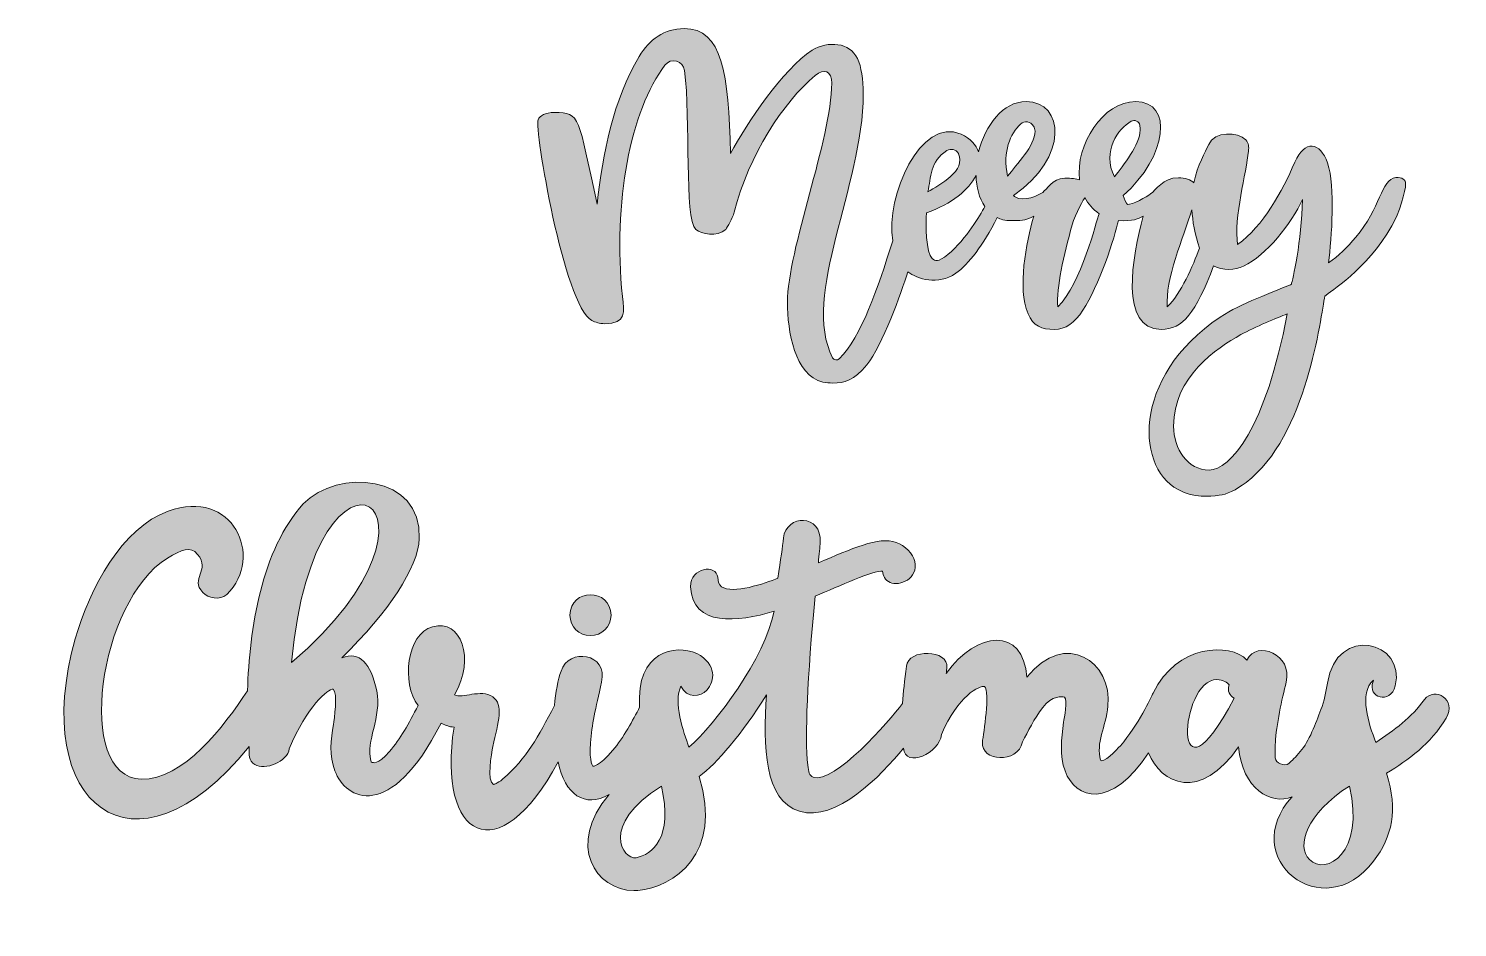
# Model space of a CAD drawing. Header units: inches. Extents: x -3 to 427, y 60 to 331.
import ezdxf

# ---------------------------------------------------------------- set-up
doc = ezdxf.new("R2010")
doc.units = ezdxf.units.IN
doc.header["$MEASUREMENT"] = 0
doc.layers.add('_U+0421_U+043B_U+043E_U+0439 1', color=7, linetype='Continuous')

msp = doc.modelspace()

# ---------------------------------------------------------------- hatches: boundary and pattern name
at = {"layer": '_U+0421_U+043B_U+043E_U+0439 1', "true_color": 0xc10000}
h = msp.add_hatch(color=12, dxfattribs=at)
h.dxf.hatch_style = 2
edge = h.paths.add_edge_path()
edge.add_spline(control_points=[(408.66, 285.97), (404.14, 285.47), (404.03, 276.73), (396.55, 268.01), (394.03, 264.97), (391.3, 262.37), (388.37, 260.24), (389.23, 267.98), (390.51, 283.03), (388.05, 290.42), (385.83, 296.72), (381.21, 297.45), (378.16, 290.59), (374.41, 281.82), (368.69, 271.48), (360.96, 265.77), (359.74, 273.96), (363.6, 287.61), (364.24, 293.91), (364.36, 295.28), (364.33, 296.28), (363.4, 297.39), (361.09, 299.85), (353.98, 300), (352.26, 295.9), (351.16, 293.67), (348.91, 289.87), (347.8, 284.41), (346.92, 285.25), (345.12, 285.91), (343.1, 285.91), (338.5, 285.91), (336.3, 282.24), (334.75, 281.05), (333.64, 280.18), (329.16, 277.74), (327.74, 277.89), (327.42, 278.26), (326.74, 279.51), (326.47, 280.53), (339.85, 292.41), (341.62, 308.87), (330.24, 308.87), (320.37, 308.87), (312.05, 295.93), (313.31, 285.3), (312.31, 285.68), (310.87, 285.81), (308.87, 285.76), (304.93, 285.67), (303.45, 282.39), (302.22, 281.5), (301.28, 280.81), (296.43, 278.41), (293.93, 280.14), (293.93, 280.14), (293.48, 280.46), (293.46, 280.53), (310.16, 292.09), (308.71, 308.87), (297.24, 308.87), (290.2, 308.87), (284.87, 301.71), (282.93, 293.69), (282.2, 295.85), (280.46, 297.73), (277.65, 299.04), (265.35, 304.41), (254.88, 280.35), (257.04, 266.88), (252.43, 252.45), (247.65, 238.13), (240.95, 231.37), (240.35, 230.77), (239.33, 230.92), (238.94, 231.67), (238.94, 231.68), (238.94, 231.69), (238.93, 231.69), (229.24, 250.5), (248.15, 283.38), (248.15, 311.13), (248.15, 315.73), (247.58, 319.22), (246.42, 321.82), (244.12, 326.79), (237.58, 327.22), (232.73, 324.33), (223.96, 318.66), (213.21, 302.46), (208.16, 293.19), (207.49, 317.46), (205.79, 330.87), (194.17, 330.87), (188.28, 330.87), (183.66, 327.63), (180.66, 322.47), (172.76, 309.35), (169.74, 293.24), (167.99, 278.01), (162.12, 304.4), (163.01, 305.61), (155.16, 305.61), (152.21, 305.61), (150.74, 304.55), (150.17, 303.41), (149.05, 301.2), (157.91, 247.43), (166.37, 242.94), (167.45, 242.35), (168.72, 242.02), (170.22, 241.96), (176.99, 241.96), (176.15, 245.44), (175.62, 250.13), (172.59, 278.4), (178.11, 306.35), (188.39, 319.85), (190.19, 322.21), (193.96, 321.18), (194.33, 318.24), (196.17, 303.74), (194.16, 273.49), (197.74, 270.38), (199.39, 268.92), (204.05, 268.07), (206.74, 270.31), (207.3, 271.17), (208.68, 273.43), (209.28, 275.6), (213.77, 292.87), (223.96, 308.55), (233.66, 316.72), (236.46, 319.08), (238.66, 318.06), (238.65, 314.4), (238.62, 297.63), (225.32, 264.27), (225.32, 248.38), (225.32, 239.7), (227.48, 226.43), (235.94, 224.34), (236.86, 224.13), (238.03, 224.08), (238.98, 224.08), (242.51, 224.08), (245.31, 224.77), (249.19, 229.52), (253.96, 235.38), (259.61, 251.27), (261.56, 257.59), (264.49, 255.42), (270.67, 253.42), (276.03, 257.14), (280.03, 259.95), (284.13, 265.45), (288.54, 273.91), (289.54, 273.43), (290.52, 273.01), (293.12, 273.01), (296.72, 273.01), (297.32, 273.25), (299.51, 274.34), (297.26, 266.22), (294.52, 252.75), (297.82, 244.97), (299.41, 241.25), (301.87, 240.22), (305.71, 240.22), (309.05, 240.22), (311.96, 242.19), (314.34, 246.02), (319.1, 253.09), (324.06, 268.25), (325.02, 273.05), (329.62, 272.77), (330.89, 273.53), (332.51, 274.34), (329.16, 262.23), (325.32, 240.22), (337.92, 240.22), (344.5, 240.22), (348.34, 245.16), (353.74, 259.41), (356.47, 257.9), (360.21, 258.05), (362.74, 259.26), (369.52, 262.5), (377.23, 272.13), (380.49, 279.35), (380.35, 266.9), (377.42, 254.82), (377.15, 253.82), (376.15, 253.35), (364.57, 248.99), (358.28, 245.54), (329.55, 228.34), (329.54, 199.17), (343.01, 191.97), (348.08, 189.28), (352.34, 189.92), (355.42, 190.25), (357.71, 190.5), (360.36, 191.77), (363.51, 194.13), (381.88, 208.06), (386.02, 244.11), (387.22, 250.28), (388.71, 251.65), (399.59, 257.89), (407.47, 271.41), (409.66, 275.16), (411.58, 281.95), (411.58, 284.14), (411.58, 285.25), (410.66, 286.16), (408.66, 285.97)], knot_values=[0, 0, 0, 0, 1, 1, 1, 2, 2, 2, 3, 3, 3, 4, 4, 4, 5, 5, 5, 6, 6, 6, 7, 7, 7, 8, 8, 8, 9, 9, 9, 10, 10, 10, 11, 11, 11, 12, 12, 12, 13, 13, 13, 14, 14, 14, 15, 15, 15, 16, 16, 16, 17, 17, 17, 18, 18, 18, 19, 19, 19, 20, 20, 20, 21, 21, 21, 22, 22, 22, 23, 23, 23, 24, 24, 24, 25, 25, 25, 26, 26, 26, 27, 27, 27, 28, 28, 28, 29, 29, 29, 30, 30, 30, 31, 31, 31, 32, 32, 32, 33, 33, 33, 34, 34, 34, 35, 35, 35, 36, 36, 36, 37, 37, 37, 38, 38, 38, 39, 39, 39, 40, 40, 40, 41, 41, 41, 42, 42, 42, 43, 43, 43, 44, 44, 44, 45, 45, 45, 46, 46, 46, 47, 47, 47, 48, 48, 48, 49, 49, 49, 50, 50, 50, 51, 51, 51, 52, 52, 52, 53, 53, 53, 54, 54, 54, 55, 55, 55, 56, 56, 56, 57, 57, 57, 58, 58, 58, 59, 59, 59, 60, 60, 60, 61, 61, 61, 62, 62, 62, 63, 63, 63, 64, 64, 64, 65, 65, 65, 66, 66, 66, 67, 67, 67, 68, 68, 68, 69, 69, 69, 70, 70, 70, 71, 71, 71, 72, 72, 72, 72], degree=3, periodic=1)
edge = h.paths.add_edge_path()
edge.add_spline(control_points=[(273.35, 294.1), (274.54, 294.85), (276.19, 294.47), (276.81, 293.21), (276.82, 293.2), (276.82, 293.19), (276.83, 293.18), (279.28, 288.02), (271.23, 283.86), (267.6, 281.69), (268.63, 286.06), (268.2, 290.83), (273.35, 294.1)], knot_values=[0, 0, 0, 0, 1, 1, 1, 2, 2, 2, 3, 3, 3, 4, 4, 4, 4], degree=3, periodic=1)
edge = h.paths.add_edge_path()
edge.add_spline(control_points=[(273.64, 262.79), (270.6, 260.32), (269.93, 260.85), (268.93, 261.6), (267.03, 263.02), (266.93, 272.38), (267.25, 275.35), (274.9, 278.07), (279.97, 282.32), (282.14, 286.59), (282.23, 283.1), (283.06, 279.8), (284.79, 277.22), (283.21, 274.46), (279.49, 267.74), (273.64, 262.79)], knot_values=[0, 0, 0, 0, 1, 1, 1, 2, 2, 2, 3, 3, 3, 4, 4, 4, 5, 5, 5, 5], degree=3, periodic=1)
edge = h.paths.add_edge_path()
edge.add_spline(control_points=[(291.66, 286.43), (290.03, 293.9), (292.51, 299.19), (295.55, 302.11), (296.71, 303.23), (298.65, 302.93), (299.42, 301.51), (299.71, 300.99), (299.91, 300.45), (299.91, 299.97), (299.91, 295.49), (294.32, 290.01), (291.66, 286.43)], knot_values=[0, 0, 0, 0, 1, 1, 1, 2, 2, 2, 3, 3, 3, 4, 4, 4, 4], degree=3, periodic=1)
edge = h.paths.add_edge_path()
edge.add_spline(control_points=[(306.77, 247), (306.26, 252.79), (308.58, 262.48), (311.08, 271.76), (311.99, 275.04), (314.94, 279.94), (314.94, 279.94), (315.91, 278.09), (317.31, 276.43), (319.22, 275.1), (318.4, 272.98), (313.89, 254.05), (306.77, 247)], knot_values=[0, 0, 0, 0, 1, 1, 1, 2, 2, 2, 3, 3, 3, 4, 4, 4, 4], degree=3, periodic=1)
edge = h.paths.add_edge_path()
edge.add_spline(control_points=[(323.85, 286.16), (320, 294.07), (324.98, 300.67), (328.87, 302.94), (329.93, 303.56), (331.31, 302.92), (331.48, 301.7), (331.54, 301.27), (331.57, 300.79), (331.57, 300.28), (331.57, 295.8), (326.52, 289.74), (323.85, 286.16)], knot_values=[0, 0, 0, 0, 1, 1, 1, 2, 2, 2, 3, 3, 3, 4, 4, 4, 4], degree=3, periodic=1)
edge = h.paths.add_edge_path()
edge.add_spline(control_points=[(339.78, 247), (339.05, 255.32), (344.6, 267.87), (347.2, 276.24), (347.36, 272.83), (348.04, 269), (349.52, 264.74), (347.48, 259.35), (343.89, 251.08), (339.78, 247)], knot_values=[0, 0, 0, 0, 1, 1, 1, 2, 2, 2, 3, 3, 3, 3], degree=3, periodic=1)
edge = h.paths.add_edge_path()
edge.add_spline(control_points=[(352.41, 197.84), (345.81, 197.84), (341.73, 204.26), (341.66, 211.03), (341.66, 225.96), (354.57, 234.58), (361.94, 238.65), (366.22, 241.01), (372.77, 243.62), (375.91, 244.93), (369.52, 210.55), (358.62, 197.84), (352.41, 197.84)], knot_values=[0, 0, 0, 0, 1, 1, 1, 2, 2, 2, 3, 3, 3, 4, 4, 4, 4], degree=3, periodic=1)
at = {"layer": '_U+0421_U+043B_U+043E_U+0439 1', "true_color": 0x003a1e}
h = msp.add_hatch(color=118, dxfattribs=at)
h.dxf.hatch_style = 2
edge = h.paths.add_edge_path()
edge.add_spline(control_points=[(159.79, 154.08), (159.79, 162.38), (172.16, 162.32), (172.16, 154.08), (172.16, 150.7), (169.36, 147.96), (165.91, 147.96), (162.54, 147.96), (159.79, 150.7), (159.79, 154.08)], knot_values=[0, 0, 0, 0, 1, 1, 1, 2, 2, 2, 3, 3, 3, 3], degree=3, periodic=1)
edge = h.paths.add_edge_path()
edge.add_spline(control_points=[(423.75, 123.1), (419.1, 115.32), (412.49, 110.54), (405.8, 106.48), (409.35, 95.25), (407.55, 87.47), (401.94, 80.04), (386.81, 60.05), (360.55, 80.92), (377.37, 99.42), (370.99, 96.75), (362.33, 101.72), (361.27, 114.45), (349.77, 97.77), (337.71, 103.21), (334.15, 112.68), (322.71, 95.31), (312.08, 98.72), (308.97, 107.18), (307.22, 111.72), (307.89, 116.88), (308.53, 121.87), (308.71, 123.2), (309.82, 128.56), (308.79, 129.42), (308.1, 129.58), (305.15, 130.14), (302.23, 126.31), (299.7, 122.97), (297.67, 119.04), (296.18, 115.93), (294.67, 109.24), (283.55, 110.01), (284.05, 115.9), (284.38, 118.55), (286.49, 130.89), (284.71, 132.67), (283.28, 132.9), (276.64, 129.99), (271.71, 118.17), (271.11, 112.49), (260.85, 107.8), (260.28, 114.08), (253.5, 105.67), (239.95, 91.7), (228.96, 95.04), (218.18, 98.32), (218.02, 114.61), (218.98, 130.11), (211.64, 118.37), (204.04, 109.41), (198.7, 105.52), (206.1, 82.23), (190.89, 72.08), (180.27, 71.21), (179.86, 71.17), (179.46, 71.16), (179.06, 71.16), (167.58, 71.16), (158.56, 84.89), (171.61, 100.13), (164.23, 95.9), (158.2, 100.01), (156.27, 109.96), (138.19, 76.37), (119.63, 86.9), (124.86, 120.41), (123.25, 120.45), (122.7, 120.88), (120.95, 121.57), (105.64, 91.45), (92.13, 98.58), (88.98, 107.18), (87.11, 111.9), (87.82, 116.63), (88.5, 121.21), (88.72, 122.66), (89.94, 130.65), (88.45, 131.84), (87.01, 132.02), (80.42, 126.58), (75.23, 113.82), (74.73, 110.06), (67.87, 107.23), (64.83, 109.09), (62.88, 110.27), (63.15, 112.15), (63.1, 114.53), (28.35, 71.4), (-3.33, 97.56), (10.73, 146.96), (15.09, 162.27), (24.75, 180.41), (38.76, 185.51), (58.07, 192.54), (67.88, 171.92), (56.42, 160.32), (54.2, 158.57), (50.79, 159.23), (49.17, 160.95), (45.15, 165.21), (51.61, 167.55), (47.58, 172.45), (45.41, 175.09), (42.89, 173.92), (38.5, 171.29), (17.67, 158.54), (10.42, 105.34), (30.58, 104.68), (43.31, 104.32), (55.59, 120.81), (62.65, 131.36), (63.09, 149.67), (66.94, 174.13), (79.45, 187.63), (89.62, 198.41), (115.24, 196.63), (114.39, 177.21), (113.98, 168.36), (105.26, 155.35), (91.05, 141.23), (96.39, 143.49), (99.85, 139.54), (101.55, 131.38), (103.2, 123.26), (98.11, 116.16), (99.79, 110.3), (99.88, 109.96), (99.97, 109.85), (99.99, 109.83), (100.59, 109.77), (101.67, 108.7), (105.44, 113.08), (108.66, 116.82), (111.25, 121.46), (114.02, 126.88), (108.9, 133.56), (110.58, 148.52), (118.36, 150.64), (127.06, 153.04), (131.31, 141.16), (125.04, 130.17), (127.29, 128.81), (132.89, 132.04), (136.52, 129.52), (139.9, 127.19), (138.28, 121.99), (136.57, 114.6), (136.05, 112.36), (134.77, 104.18), (136.68, 103.17), (136.84, 103.11), (137.76, 103.24), (139.55, 104.77), (146.85, 111.16), (150.12, 117.38), (155.13, 126.89), (155.49, 130.83), (156.13, 134.74), (157.09, 137.25), (159.24, 144.5), (171.48, 142.61), (169.28, 133.98), (167.5, 125.83), (166.29, 121.13), (166.02, 115.62), (165.52, 109.61), (166.74, 108.61), (166.75, 108.6), (166.75, 108.6), (168.44, 108.41), (172.71, 113.42), (175.82, 117.02), (178.86, 122.71), (180.76, 126.4), (179.68, 143.37), (191.47, 145.46), (198, 142.61), (204.14, 139.27), (203.48, 134.24), (200.99, 131.51), (199.28, 129.63), (194.88, 128.85), (193.24, 132.73), (193.24, 132.74), (193.23, 132.76), (193.22, 132.78), (190.9, 128), (193.96, 118.9), (195.65, 114.34), (203.56, 121.28), (218.64, 141.24), (221.29, 155.29), (210.23, 152.02), (196.77, 150.5), (196.09, 162.71), (196.09, 168.54), (203.96, 169.59), (204.33, 165.53), (204.4, 164.39), (204.54, 163.39), (205.47, 162.71), (208.79, 160.28), (218.62, 163.78), (222.46, 165.23), (223.25, 171.06), (223.86, 174.63), (224.1, 177.4), (225, 184.59), (235.75, 184.7), (235.17, 176.05), (235.1, 174.87), (234.85, 172.25), (234.63, 169.94), (244.49, 173.99), (252.83, 178.02), (258.12, 176.01), (260.64, 175.17), (263.19, 172.53), (263.7, 170.35), (264.86, 165.08), (259.02, 162.73), (256.25, 163.97), (254.8, 164.62), (253.98, 166.12), (254, 167.36), (251.38, 167.73), (240.91, 162.86), (233.64, 159.86), (231.37, 135.27), (230.46, 117.65), (231.46, 108.9), (231.68, 106.97), (231.82, 105.79), (233.09, 105.34), (239.38, 103.11), (255.95, 122.15), (259.96, 127.49), (260.21, 130.94), (260.6, 134.4), (261.18, 138.76), (261.67, 144.07), (273.95, 143.89), (273.38, 138.26), (273.16, 136.51), (273.27, 137.43), (273.16, 136.51), (282.36, 149.64), (296.33, 150.62), (297.49, 135.45), (308.96, 150.03), (323.43, 139.88), (321.84, 126.75), (321.3, 120.35), (318.13, 115.61), (319.69, 110.49), (320.17, 109.07), (324.63, 113.66), (325.62, 114.8), (331.15, 121.19), (334.83, 129.2), (335.51, 130.64), (342.54, 145.34), (358.71, 145.97), (363.77, 140.61), (366.72, 146.86), (377.68, 142.15), (375.59, 133.98), (374.3, 128.82), (372.6, 120.94), (372.33, 115.62), (372.28, 114.95), (372.19, 112.94), (372.3, 111.17), (372.39, 109.56), (375.14, 108.39), (376.36, 109.45), (377.25, 110.22), (378.41, 111.36), (379.85, 113.04), (382.5, 116.1), (384.49, 121.55), (386.06, 125.66), (387.03, 128.23), (387.62, 130.91), (388.03, 133.63), (390.7, 151.48), (411.89, 146.22), (408.44, 132.83), (407.09, 127.14), (399.86, 129.21), (401.77, 134.1), (401.82, 134.26), (401.85, 134.4), (401.86, 134.51), (397.38, 130.52), (400.48, 121.39), (402.56, 115.78), (408.15, 119.43), (413.38, 123.32), (417.25, 128.74), (420.3, 132.66), (427.19, 128.85), (423.75, 123.1)], knot_values=[0, 0, 0, 0, 1, 1, 1, 2, 2, 2, 3, 3, 3, 4, 4, 4, 5, 5, 5, 6, 6, 6, 7, 7, 7, 8, 8, 8, 9, 9, 9, 10, 10, 10, 11, 11, 11, 12, 12, 12, 13, 13, 13, 14, 14, 14, 15, 15, 15, 16, 16, 16, 17, 17, 17, 18, 18, 18, 19, 19, 19, 20, 20, 20, 21, 21, 21, 22, 22, 22, 23, 23, 23, 24, 24, 24, 25, 25, 25, 26, 26, 26, 27, 27, 27, 28, 28, 28, 29, 29, 29, 30, 30, 30, 31, 31, 31, 32, 32, 32, 33, 33, 33, 34, 34, 34, 35, 35, 35, 36, 36, 36, 37, 37, 37, 38, 38, 38, 39, 39, 39, 40, 40, 40, 41, 41, 41, 42, 42, 42, 43, 43, 43, 44, 44, 44, 45, 45, 45, 46, 46, 46, 47, 47, 47, 48, 48, 48, 49, 49, 49, 50, 50, 50, 51, 51, 51, 52, 52, 52, 53, 53, 53, 54, 54, 54, 55, 55, 55, 56, 56, 56, 57, 57, 57, 58, 58, 58, 59, 59, 59, 60, 60, 60, 61, 61, 61, 62, 62, 62, 63, 63, 63, 64, 64, 64, 65, 65, 65, 66, 66, 66, 67, 67, 67, 68, 68, 68, 69, 69, 69, 70, 70, 70, 71, 71, 71, 72, 72, 72, 73, 73, 73, 74, 74, 74, 75, 75, 75, 76, 76, 76, 77, 77, 77, 78, 78, 78, 79, 79, 79, 80, 80, 80, 81, 81, 81, 82, 82, 82, 83, 83, 83, 84, 84, 84, 85, 85, 85, 86, 86, 86, 87, 87, 87, 88, 88, 88, 89, 89, 89, 90, 90, 90, 91, 91, 91, 92, 92, 92, 93, 93, 93, 94, 94, 94, 95, 95, 95, 96, 96, 96, 97, 97, 97, 98, 98, 98, 99, 99, 99, 100, 100, 100, 101, 101, 101, 101], degree=3, periodic=1)
edge = h.paths.add_edge_path()
edge.add_spline(control_points=[(75.89, 139.82), (131.38, 187.29), (82.95, 217.38), (75.89, 139.82), (75.89, 139.82), (75.89, 139.82), (75.89, 139.82)], knot_values=[0, 0, 0, 0, 1, 1, 1, 2, 2, 2, 2], degree=3, periodic=1)
edge = h.paths.add_edge_path()
edge.add_spline(control_points=[(187.32, 102.64), (168.48, 90.69), (175.86, 80.38), (179.7, 81.06), (184.5, 81.9), (191.05, 87.04), (187.32, 102.64)], knot_values=[0, 0, 0, 0, 1, 1, 1, 2, 2, 2, 2], degree=3, periodic=1)
edge = h.paths.add_edge_path()
edge.add_spline(control_points=[(359.93, 129.09), (358.53, 129.8), (357.79, 131.38), (358.42, 133.13), (357.98, 133.74), (356.53, 134.73), (354.7, 134.73), (343.27, 134.73), (340.9, 92.89), (359.93, 129.09)], knot_values=[0, 0, 0, 0, 1, 1, 1, 2, 2, 2, 3, 3, 3, 3], degree=3, periodic=1)
edge = h.paths.add_edge_path()
edge.add_spline(control_points=[(394.66, 102.64), (381.42, 94.24), (378.67, 84.45), (382.57, 80.56), (387.58, 75.38), (399.45, 82.56), (394.66, 102.64)], knot_values=[0, 0, 0, 0, 1, 1, 1, 2, 2, 2, 2], degree=3, periodic=1)

# ---------------------------------------------------------------- linework, layer by layer
at = {"layer": '_U+0421_U+043B_U+043E_U+0439 1', "lineweight": 0}
for points, knots in [([(408.66, 285.97), (404.14, 285.47), (404.03, 276.73), (396.55, 268.01), (394.03, 264.97), (391.3, 262.37), (388.37, 260.24), (389.23, 267.98), (390.51, 283.03), (388.05, 290.42), (385.83, 296.72), (381.21, 297.45), (378.16, 290.59), (374.41, 281.82), (368.69, 271.48), (360.96, 265.77), (359.74, 273.96), (363.6, 287.61), (364.24, 293.91), (364.36, 295.28), (364.33, 296.28), (363.4, 297.39), (361.09, 299.85), (353.98, 300), (352.26, 295.9), (351.16, 293.67), (348.91, 289.87), (347.8, 284.41), (346.92, 285.25), (345.12, 285.91), (343.1, 285.91), (338.5, 285.91), (336.3, 282.24), (334.75, 281.05), (333.64, 280.18), (329.16, 277.74), (327.74, 277.89), (327.42, 278.26), (326.74, 279.51), (326.47, 280.53), (339.85, 292.41), (341.62, 308.87), (330.24, 308.87), (320.37, 308.87), (312.05, 295.93), (313.31, 285.3), (312.31, 285.68), (310.87, 285.81), (308.87, 285.76), (304.93, 285.67), (303.45, 282.39), (302.22, 281.5), (301.28, 280.81), (296.43, 278.41), (293.93, 280.14), (293.93, 280.14), (293.48, 280.46), (293.46, 280.53), (310.16, 292.09), (308.71, 308.87), (297.24, 308.87), (290.2, 308.87), (284.87, 301.71), (282.93, 293.69), (282.2, 295.85), (280.46, 297.73), (277.65, 299.04), (265.35, 304.41), (254.88, 280.35), (257.04, 266.88), (252.43, 252.45), (247.65, 238.13), (240.95, 231.37), (240.35, 230.77), (239.33, 230.92), (238.94, 231.67), (238.94, 231.68), (238.94, 231.69), (238.93, 231.69), (229.24, 250.5), (248.15, 283.38), (248.15, 311.13), (248.15, 315.73), (247.58, 319.22), (246.42, 321.82), (244.12, 326.79), (237.58, 327.22), (232.73, 324.33), (223.96, 318.66), (213.21, 302.46), (208.16, 293.19), (207.49, 317.46), (205.79, 330.87), (194.17, 330.87), (188.28, 330.87), (183.66, 327.63), (180.66, 322.47), (172.76, 309.35), (169.74, 293.24), (167.99, 278.01), (162.12, 304.4), (163.01, 305.61), (155.16, 305.61), (152.21, 305.61), (150.74, 304.55), (150.17, 303.41), (149.05, 301.2), (157.91, 247.43), (166.37, 242.94), (167.45, 242.35), (168.72, 242.02), (170.22, 241.96), (176.99, 241.96), (176.15, 245.44), (175.62, 250.13), (172.59, 278.4), (178.11, 306.35), (188.39, 319.85), (190.19, 322.21), (193.96, 321.18), (194.33, 318.24), (196.17, 303.74), (194.16, 273.49), (197.74, 270.38), (199.39, 268.92), (204.05, 268.07), (206.74, 270.31), (207.3, 271.17), (208.68, 273.43), (209.28, 275.6), (213.77, 292.87), (223.96, 308.55), (233.66, 316.72), (236.46, 319.08), (238.66, 318.06), (238.65, 314.4), (238.62, 297.63), (225.32, 264.27), (225.32, 248.38), (225.32, 239.7), (227.48, 226.43), (235.94, 224.34), (236.86, 224.13), (238.03, 224.08), (238.98, 224.08), (242.51, 224.08), (245.31, 224.77), (249.19, 229.52), (253.96, 235.38), (259.61, 251.27), (261.56, 257.59), (264.49, 255.42), (270.67, 253.42), (276.03, 257.14), (280.03, 259.95), (284.13, 265.45), (288.54, 273.91), (289.54, 273.43), (290.52, 273.01), (293.12, 273.01), (296.72, 273.01), (297.32, 273.25), (299.51, 274.34), (297.26, 266.22), (294.52, 252.75), (297.82, 244.97), (299.41, 241.25), (301.87, 240.22), (305.71, 240.22), (309.05, 240.22), (311.96, 242.19), (314.34, 246.02), (319.1, 253.09), (324.06, 268.25), (325.02, 273.05), (329.62, 272.77), (330.89, 273.53), (332.51, 274.34), (329.16, 262.23), (325.32, 240.22), (337.92, 240.22), (344.5, 240.22), (348.34, 245.16), (353.74, 259.41), (356.47, 257.9), (360.21, 258.05), (362.74, 259.26), (369.52, 262.5), (377.23, 272.13), (380.49, 279.35), (380.35, 266.9), (377.42, 254.82), (377.15, 253.82), (376.15, 253.35), (364.57, 248.99), (358.28, 245.54), (329.55, 228.34), (329.54, 199.17), (343.01, 191.97), (348.08, 189.28), (352.34, 189.92), (355.42, 190.25), (357.71, 190.5), (360.36, 191.77), (363.51, 194.13), (381.88, 208.06), (386.02, 244.11), (387.22, 250.28), (388.71, 251.65), (399.59, 257.89), (407.47, 271.41), (409.66, 275.16), (411.58, 281.95), (411.58, 284.14), (411.58, 285.25), (410.66, 286.16), (408.66, 285.97)], [0, 0, 0, 0, 1, 1, 1, 2, 2, 2, 3, 3, 3, 4, 4, 4, 5, 5, 5, 6, 6, 6, 7, 7, 7, 8, 8, 8, 9, 9, 9, 10, 10, 10, 11, 11, 11, 12, 12, 12, 13, 13, 13, 14, 14, 14, 15, 15, 15, 16, 16, 16, 17, 17, 17, 18, 18, 18, 19, 19, 19, 20, 20, 20, 21, 21, 21, 22, 22, 22, 23, 23, 23, 24, 24, 24, 25, 25, 25, 26, 26, 26, 27, 27, 27, 28, 28, 28, 29, 29, 29, 30, 30, 30, 31, 31, 31, 32, 32, 32, 33, 33, 33, 34, 34, 34, 35, 35, 35, 36, 36, 36, 37, 37, 37, 38, 38, 38, 39, 39, 39, 40, 40, 40, 41, 41, 41, 42, 42, 42, 43, 43, 43, 44, 44, 44, 45, 45, 45, 46, 46, 46, 47, 47, 47, 48, 48, 48, 49, 49, 49, 50, 50, 50, 51, 51, 51, 52, 52, 52, 53, 53, 53, 54, 54, 54, 55, 55, 55, 56, 56, 56, 57, 57, 57, 58, 58, 58, 59, 59, 59, 60, 60, 60, 61, 61, 61, 62, 62, 62, 63, 63, 63, 64, 64, 64, 65, 65, 65, 66, 66, 66, 67, 67, 67, 68, 68, 68, 69, 69, 69, 70, 70, 70, 71, 71, 71, 72, 72, 72, 72]), ([(291.66, 286.43), (290.03, 293.9), (292.51, 299.19), (295.55, 302.11), (296.71, 303.23), (298.65, 302.93), (299.42, 301.51), (299.71, 300.99), (299.91, 300.45), (299.91, 299.97), (299.91, 295.49), (294.32, 290.01), (291.66, 286.43)], [0, 0, 0, 0, 1, 1, 1, 2, 2, 2, 3, 3, 3, 4, 4, 4, 4]), ([(323.85, 286.16), (320, 294.07), (324.98, 300.67), (328.87, 302.94), (329.93, 303.56), (331.31, 302.92), (331.48, 301.7), (331.54, 301.27), (331.57, 300.79), (331.57, 300.28), (331.57, 295.8), (326.52, 289.74), (323.85, 286.16)], [0, 0, 0, 0, 1, 1, 1, 2, 2, 2, 3, 3, 3, 4, 4, 4, 4]), ([(273.35, 294.1), (274.54, 294.85), (276.19, 294.47), (276.81, 293.21), (276.82, 293.2), (276.82, 293.19), (276.83, 293.18), (279.28, 288.02), (271.23, 283.86), (267.6, 281.69), (268.63, 286.06), (268.2, 290.83), (273.35, 294.1)], [0, 0, 0, 0, 1, 1, 1, 2, 2, 2, 3, 3, 3, 4, 4, 4, 4]), ([(273.64, 262.79), (270.6, 260.32), (269.93, 260.85), (268.93, 261.6), (267.03, 263.02), (266.93, 272.38), (267.25, 275.35), (274.9, 278.07), (279.97, 282.32), (282.14, 286.59), (282.23, 283.1), (283.06, 279.8), (284.79, 277.22), (283.21, 274.46), (279.49, 267.74), (273.64, 262.79)], [0, 0, 0, 0, 1, 1, 1, 2, 2, 2, 3, 3, 3, 4, 4, 4, 5, 5, 5, 5]), ([(306.77, 247), (306.26, 252.79), (308.58, 262.48), (311.08, 271.76), (311.99, 275.04), (314.94, 279.94), (314.94, 279.94), (315.91, 278.09), (317.31, 276.43), (319.22, 275.1), (318.4, 272.98), (313.89, 254.05), (306.77, 247)], [0, 0, 0, 0, 1, 1, 1, 2, 2, 2, 3, 3, 3, 4, 4, 4, 4]), ([(339.78, 247), (339.05, 255.32), (344.6, 267.87), (347.2, 276.24), (347.36, 272.83), (348.04, 269), (349.52, 264.74), (347.48, 259.35), (343.89, 251.08), (339.78, 247)], [0, 0, 0, 0, 1, 1, 1, 2, 2, 2, 3, 3, 3, 3]), ([(352.41, 197.84), (345.81, 197.84), (341.73, 204.26), (341.66, 211.03), (341.66, 225.96), (354.57, 234.58), (361.94, 238.65), (366.22, 241.01), (372.77, 243.62), (375.91, 244.93), (369.52, 210.55), (358.62, 197.84), (352.41, 197.84)], [0, 0, 0, 0, 1, 1, 1, 2, 2, 2, 3, 3, 3, 4, 4, 4, 4]), ([(75.89, 139.82), (131.38, 187.29), (82.95, 217.38), (75.89, 139.82), (75.89, 139.82), (75.89, 139.82), (75.89, 139.82)], [0, 0, 0, 0, 1, 1, 1, 2, 2, 2, 2]), ([(423.75, 123.1), (419.1, 115.32), (412.49, 110.54), (405.8, 106.48), (409.35, 95.25), (407.55, 87.47), (401.94, 80.04), (386.81, 60.05), (360.55, 80.92), (377.37, 99.42), (370.99, 96.75), (362.33, 101.72), (361.27, 114.45), (349.77, 97.77), (337.71, 103.21), (334.15, 112.68), (322.71, 95.31), (312.08, 98.72), (308.97, 107.18), (307.22, 111.72), (307.89, 116.88), (308.53, 121.87), (308.71, 123.2), (309.82, 128.56), (308.79, 129.42), (308.1, 129.58), (305.15, 130.14), (302.23, 126.31), (299.7, 122.97), (297.67, 119.04), (296.18, 115.93), (294.67, 109.24), (283.55, 110.01), (284.05, 115.9), (284.38, 118.55), (286.49, 130.89), (284.71, 132.67), (283.28, 132.9), (276.64, 129.99), (271.71, 118.17), (271.11, 112.49), (260.85, 107.8), (260.28, 114.08), (253.5, 105.67), (239.95, 91.7), (228.96, 95.04), (218.18, 98.32), (218.02, 114.61), (218.98, 130.11), (211.64, 118.37), (204.04, 109.41), (198.7, 105.52), (206.1, 82.23), (190.89, 72.08), (180.27, 71.21), (179.86, 71.17), (179.46, 71.16), (179.06, 71.16), (167.58, 71.16), (158.56, 84.89), (171.61, 100.13), (164.23, 95.9), (158.2, 100.01), (156.27, 109.96), (138.19, 76.37), (119.63, 86.9), (124.86, 120.41), (123.25, 120.45), (122.7, 120.88), (120.95, 121.57), (105.64, 91.45), (92.13, 98.58), (88.98, 107.18), (87.11, 111.9), (87.82, 116.63), (88.5, 121.21), (88.72, 122.66), (89.94, 130.65), (88.45, 131.84), (87.01, 132.02), (80.42, 126.58), (75.23, 113.82), (74.73, 110.06), (67.87, 107.23), (64.83, 109.09), (62.88, 110.27), (63.15, 112.15), (63.1, 114.53), (28.35, 71.4), (-3.33, 97.56), (10.73, 146.96), (15.09, 162.27), (24.75, 180.41), (38.76, 185.51), (58.07, 192.54), (67.88, 171.92), (56.42, 160.32), (54.2, 158.57), (50.79, 159.23), (49.17, 160.95), (45.15, 165.21), (51.61, 167.55), (47.58, 172.45), (45.41, 175.09), (42.89, 173.92), (38.5, 171.29), (17.67, 158.54), (10.42, 105.34), (30.58, 104.68), (43.31, 104.32), (55.59, 120.81), (62.65, 131.36), (63.09, 149.67), (66.94, 174.13), (79.45, 187.63), (89.62, 198.41), (115.24, 196.63), (114.39, 177.21), (113.98, 168.36), (105.26, 155.35), (91.05, 141.23), (96.39, 143.49), (99.85, 139.54), (101.55, 131.38), (103.2, 123.26), (98.11, 116.16), (99.79, 110.3), (99.88, 109.96), (99.97, 109.85), (99.99, 109.83), (100.59, 109.77), (101.67, 108.7), (105.44, 113.08), (108.66, 116.82), (111.25, 121.46), (114.02, 126.88), (108.9, 133.56), (110.58, 148.52), (118.36, 150.64), (127.06, 153.04), (131.31, 141.16), (125.04, 130.17), (127.29, 128.81), (132.89, 132.04), (136.52, 129.52), (139.9, 127.19), (138.28, 121.99), (136.57, 114.6), (136.05, 112.36), (134.77, 104.18), (136.68, 103.17), (136.84, 103.11), (137.76, 103.24), (139.55, 104.77), (146.85, 111.16), (150.12, 117.38), (155.13, 126.89), (155.49, 130.83), (156.13, 134.74), (157.09, 137.25), (159.24, 144.5), (171.48, 142.61), (169.28, 133.98), (167.5, 125.83), (166.29, 121.13), (166.02, 115.62), (165.52, 109.61), (166.74, 108.61), (166.75, 108.6), (166.75, 108.6), (168.44, 108.41), (172.71, 113.42), (175.82, 117.02), (178.86, 122.71), (180.76, 126.4), (179.68, 143.37), (191.47, 145.46), (198, 142.61), (204.14, 139.27), (203.48, 134.24), (200.99, 131.51), (199.28, 129.63), (194.88, 128.85), (193.24, 132.73), (193.24, 132.74), (193.23, 132.76), (193.22, 132.78), (190.9, 128), (193.96, 118.9), (195.65, 114.34), (203.56, 121.28), (218.64, 141.24), (221.29, 155.29), (210.23, 152.02), (196.77, 150.5), (196.09, 162.71), (196.09, 168.54), (203.96, 169.59), (204.33, 165.53), (204.4, 164.39), (204.54, 163.39), (205.47, 162.71), (208.79, 160.28), (218.62, 163.78), (222.46, 165.23), (223.25, 171.06), (223.86, 174.63), (224.1, 177.4), (225, 184.59), (235.75, 184.7), (235.17, 176.05), (235.1, 174.87), (234.85, 172.25), (234.63, 169.94), (244.49, 173.99), (252.83, 178.02), (258.12, 176.01), (260.64, 175.17), (263.19, 172.53), (263.7, 170.35), (264.86, 165.08), (259.02, 162.73), (256.25, 163.97), (254.8, 164.62), (253.98, 166.12), (254, 167.36), (251.38, 167.73), (240.91, 162.86), (233.64, 159.86), (231.37, 135.27), (230.46, 117.65), (231.46, 108.9), (231.68, 106.97), (231.82, 105.79), (233.09, 105.34), (239.38, 103.11), (255.95, 122.15), (259.96, 127.49), (260.21, 130.94), (260.6, 134.4), (261.18, 138.76), (261.67, 144.07), (273.95, 143.89), (273.38, 138.26), (273.16, 136.51), (273.27, 137.43), (273.16, 136.51), (282.36, 149.64), (296.33, 150.62), (297.49, 135.45), (308.96, 150.03), (323.43, 139.88), (321.84, 126.75), (321.3, 120.35), (318.13, 115.61), (319.69, 110.49), (320.17, 109.07), (324.63, 113.66), (325.62, 114.8), (331.15, 121.19), (334.83, 129.2), (335.51, 130.64), (342.54, 145.34), (358.71, 145.97), (363.77, 140.61), (366.72, 146.86), (377.68, 142.15), (375.59, 133.98), (374.3, 128.82), (372.6, 120.94), (372.33, 115.62), (372.28, 114.95), (372.19, 112.94), (372.3, 111.17), (372.39, 109.56), (375.14, 108.39), (376.36, 109.45), (377.25, 110.22), (378.41, 111.36), (379.85, 113.04), (382.5, 116.1), (384.49, 121.55), (386.06, 125.66), (387.03, 128.23), (387.62, 130.91), (388.03, 133.63), (390.7, 151.48), (411.89, 146.22), (408.44, 132.83), (407.09, 127.14), (399.86, 129.21), (401.77, 134.1), (401.82, 134.26), (401.85, 134.4), (401.86, 134.51), (397.38, 130.52), (400.48, 121.39), (402.56, 115.78), (408.15, 119.43), (413.38, 123.32), (417.25, 128.74), (420.3, 132.66), (427.19, 128.85), (423.75, 123.1)], [0, 0, 0, 0, 1, 1, 1, 2, 2, 2, 3, 3, 3, 4, 4, 4, 5, 5, 5, 6, 6, 6, 7, 7, 7, 8, 8, 8, 9, 9, 9, 10, 10, 10, 11, 11, 11, 12, 12, 12, 13, 13, 13, 14, 14, 14, 15, 15, 15, 16, 16, 16, 17, 17, 17, 18, 18, 18, 19, 19, 19, 20, 20, 20, 21, 21, 21, 22, 22, 22, 23, 23, 23, 24, 24, 24, 25, 25, 25, 26, 26, 26, 27, 27, 27, 28, 28, 28, 29, 29, 29, 30, 30, 30, 31, 31, 31, 32, 32, 32, 33, 33, 33, 34, 34, 34, 35, 35, 35, 36, 36, 36, 37, 37, 37, 38, 38, 38, 39, 39, 39, 40, 40, 40, 41, 41, 41, 42, 42, 42, 43, 43, 43, 44, 44, 44, 45, 45, 45, 46, 46, 46, 47, 47, 47, 48, 48, 48, 49, 49, 49, 50, 50, 50, 51, 51, 51, 52, 52, 52, 53, 53, 53, 54, 54, 54, 55, 55, 55, 56, 56, 56, 57, 57, 57, 58, 58, 58, 59, 59, 59, 60, 60, 60, 61, 61, 61, 62, 62, 62, 63, 63, 63, 64, 64, 64, 65, 65, 65, 66, 66, 66, 67, 67, 67, 68, 68, 68, 69, 69, 69, 70, 70, 70, 71, 71, 71, 72, 72, 72, 73, 73, 73, 74, 74, 74, 75, 75, 75, 76, 76, 76, 77, 77, 77, 78, 78, 78, 79, 79, 79, 80, 80, 80, 81, 81, 81, 82, 82, 82, 83, 83, 83, 84, 84, 84, 85, 85, 85, 86, 86, 86, 87, 87, 87, 88, 88, 88, 89, 89, 89, 90, 90, 90, 91, 91, 91, 92, 92, 92, 93, 93, 93, 94, 94, 94, 95, 95, 95, 96, 96, 96, 97, 97, 97, 98, 98, 98, 99, 99, 99, 100, 100, 100, 101, 101, 101, 101]), ([(159.79, 154.08), (159.79, 162.38), (172.16, 162.32), (172.16, 154.08), (172.16, 150.7), (169.36, 147.96), (165.91, 147.96), (162.54, 147.96), (159.79, 150.7), (159.79, 154.08)], [0, 0, 0, 0, 1, 1, 1, 2, 2, 2, 3, 3, 3, 3]), ([(359.93, 129.09), (358.53, 129.8), (357.79, 131.38), (358.42, 133.13), (357.98, 133.74), (356.53, 134.73), (354.7, 134.73), (343.27, 134.73), (340.9, 92.89), (359.93, 129.09)], [0, 0, 0, 0, 1, 1, 1, 2, 2, 2, 3, 3, 3, 3]), ([(187.32, 102.64), (168.48, 90.69), (175.86, 80.38), (179.7, 81.06), (184.5, 81.9), (191.05, 87.04), (187.32, 102.64)], [0, 0, 0, 0, 1, 1, 1, 2, 2, 2, 2]), ([(394.66, 102.64), (381.42, 94.24), (378.67, 84.45), (382.57, 80.56), (387.58, 75.38), (399.45, 82.56), (394.66, 102.64)], [0, 0, 0, 0, 1, 1, 1, 2, 2, 2, 2])]:
    msp.add_open_spline(points, degree=3, knots=knots, dxfattribs=at)

doc.saveas('drawing.dxf')
